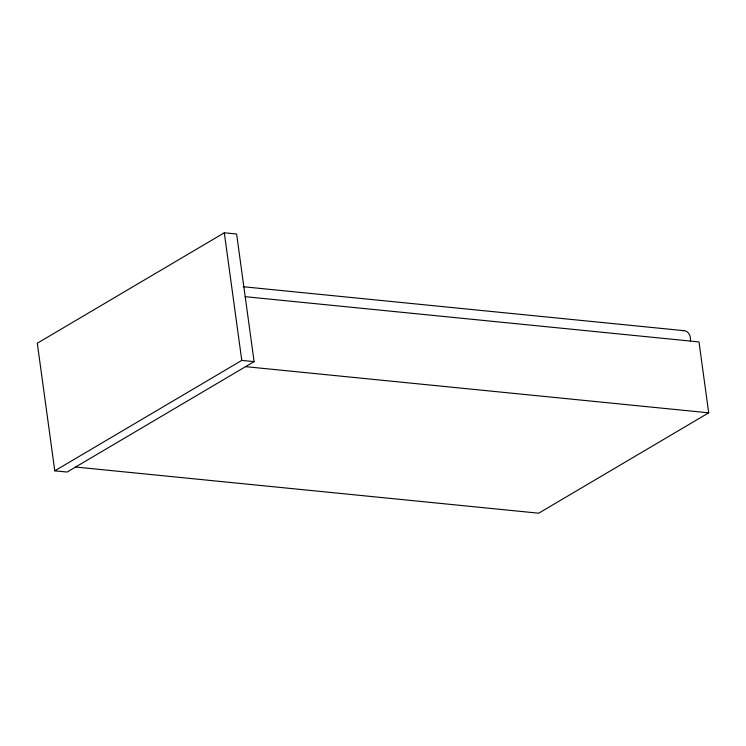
<?xml version="1.0" encoding="UTF-8"?>
<svg xmlns="http://www.w3.org/2000/svg" width="746" height="746" viewBox="0 0 746 746"><rect width="100%" height="100%" fill="white"/><g stroke="black" fill="none" stroke-linecap="round" stroke-linejoin="round"><path stroke-width="1.12" d="M224.304 232.799L37.3 343.216L54.775 470.819L67.093 472.05L254.097 361.624L236.622 234.02L224.304 232.799L241.779 360.402L54.775 470.819M245.154 296.675L698.993 341.929L708.7 412.827L538.696 513.201L75.598 467.024M682.571 330.59C688.455 329.984 691.244 336.166 690.367 341.323M243.14 286.716L683.644 330.637M241.779 360.402L254.097 361.624M245.602 366.65L708.7 412.827"/></g></svg>
